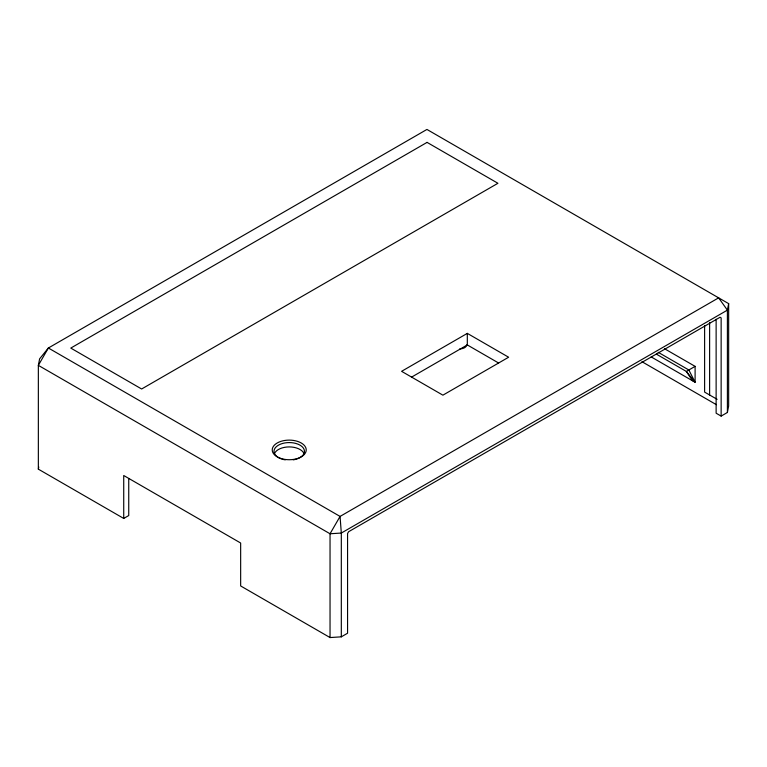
<?xml version="1.0" encoding="UTF-8"?>
<svg xmlns="http://www.w3.org/2000/svg" width="767" height="767" viewBox="0 0 767 767"><rect width="100%" height="100%" fill="white"/><g stroke="black" fill="none" stroke-linecap="round" stroke-linejoin="round"><path stroke-width="1.15" d="M128.741 478.579L128.741 515.549L123.727 518.444L38.35 469.155L38.772 466.978M38.35 469.155L38.35 365.36L39.606 358.851L48.369 348.007L426.941 129.441L728.65 303.636L727.394 310.136L727.394 412.483L721.143 416.097L716.129 413.212L716.129 319.264M727.394 412.483L728.65 405.983L728.65 303.636M467.314 333.377L401.592 371.324L442.904 395.168L508.626 357.23L467.314 333.377L467.314 344.939L411.601 377.105M651.193 356.923L695.103 382.273L695.103 366.367L686.34 371.429L656.379 354.133M123.727 518.444L123.727 475.511L240.656 543.017L240.656 585.95L330.04 637.559L341.315 636.84L347.566 633.226L347.566 533.525L348.621 531.713L720.088 317.25L721.143 317.854L721.143 416.097M664.462 348.688L695.103 366.367M658.201 352.302L688.843 369.982L695.103 382.273L686.34 371.429L692.591 380.825M717.135 399.329L704.614 392.1L704.614 325.534M641.931 361.688L716.397 404.688M467.314 344.939L498.617 363.012M709.619 322.476L709.619 394.995M341.315 636.84L341.315 533.046L340.059 516.421L48.369 348.007L38.35 365.36L330.04 533.765L341.315 533.046L727.394 310.136L718.631 297.845L340.059 516.421L330.04 533.765L330.04 637.559M466.633 344.939A6.836 3.94 0 0 1 459.807 348.88M281.623 458.982A15.225 8.792 0 0 1 277.568 445.713A15.225 8.792 0 0 1 300.894 445.713A15.225 8.792 0 0 1 296.848 458.982M295.966 459.251A15.225 8.792 0 0 1 293.176 459.855M285.295 459.855A15.225 8.792 0 0 1 282.496 459.251M274.528 453.431A15.225 8.792 0 0 1 289.236 446.912A15.225 8.792 0 0 1 303.943 453.431M427.066 142.384L70.775 348.084L141.636 388.994L497.927 183.284L427.066 142.384M280.732 458.417A16.999 9.808 0 0 0 306.225 449.922A16.999 9.808 0 0 0 280.732 441.428A16.999 9.808 0 0 0 280.732 458.417"/></g></svg>
